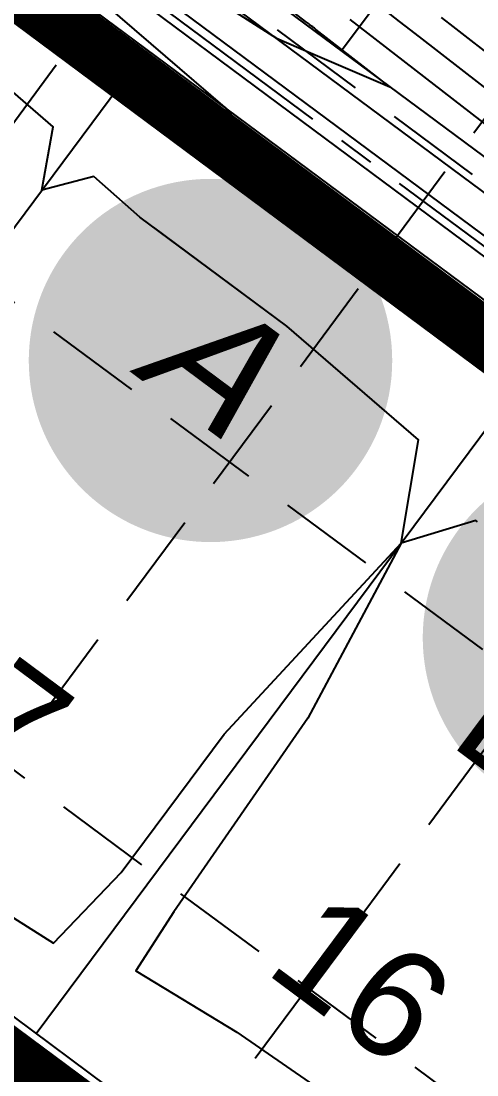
# Model space of a CAD drawing. Header units: feet. Extents: x 2260 to 6199, y 3666 to 7344.
# Drawn here: x 4353.2 to 4416.6, y 6151.8 to 6298.4 of the extents above; entities that cross this region are included whole.
import ezdxf
from ezdxf.enums import TextEntityAlignment as Align

# ---------------------------------------------------------------- set-up
doc = ezdxf.new("R2010")
doc.units = ezdxf.units.FT
doc.header["$LTSCALE"] = 40
doc.header["$MEASUREMENT"] = 0
doc.linetypes.add('CENTER2', pattern=[1.125, 0.75, -0.125, 0.125, -0.125])
doc.linetypes.add('HIDDEN', pattern=[0.375, 0.25, -0.125])
for name, color, linetype in [('ALTURA LOGO', 4, 'CONTINUOUS'), ('BOUNDARY-LINE', 1, 'CONTINUOUS'), ('CL-STORM', 4, 'CENTER2'), ('EOP-PROP', 4, 'CONTINUOUS'), ('EROSION BLANKETS', 84, 'CONTINUOUS'), ('FLOW-ARROWS', 253, 'CONTINUOUS'), ('GRID', 254, 'HIDDEN'), ('LOT-NOS', 4, 'CONTINUOUS'), ('lots-line', 4, 'CONTINUOUS'), ('PC', 43, 'CONTINUOUS'), ('ST-ROW', 2, 'CONTINUOUS'), ('STORM', 3, 'CONTINUOUS')]:
    doc.layers.add(name, color=color, linetype=linetype)
doc.styles.add('altura', font='ARIAL.TTF', dxfattribs={"oblique": 15})
doc.styles.get("Standard").update_dxf_attribs({"font": 'ARIAL.TTF'})

msp = doc.modelspace()

# ---------------------------------------------------------------- hatches: boundary and pattern name
at = {"layer": 'ALTURA LOGO'}
h = msp.add_hatch(color=42, dxfattribs=at)
edge = h.paths.add_edge_path()
edge.add_ellipse((4379.55, 6251.2), major_axis=(15.08, 20.26), ratio=1, start_angle=269.9984, end_angle=449.9984)
edge.add_ellipse((4379.55, 6251.2), major_axis=(15.08, 20.26), ratio=1, start_angle=89.9974, end_angle=269.9974)
h.paths.add_polyline_path([(4355.09, 6256.44), (4391.27, 6229.51), (4404.64, 6247.47), (4368.46, 6274.4)], flags=24)
h = msp.add_hatch(color=42, dxfattribs=at)
edge = h.paths.add_edge_path()
edge.add_ellipse((4434.31, 6212.62), major_axis=(15.08, 20.26), ratio=1, start_angle=269.9984, end_angle=449.9984)
edge.add_ellipse((4434.31, 6212.62), major_axis=(15.08, 20.26), ratio=1, start_angle=89.9974, end_angle=269.9974)
h.paths.add_polyline_path([(4409.85, 6217.86), (4446.03, 6190.93), (4459.4, 6208.89), (4423.22, 6235.82)], flags=24)

# ---------------------------------------------------------------- linework, layer by layer
at = {"layer": 'BOUNDARY-LINE', "color": 7}
msp.add_line((4435.88, 6265.94), (3811.86, 6729.77), dxfattribs=at)
at = {"layer": 'CL-STORM', "color": 7}
msp.add_line((4429.91, 6257.91), (4328.45, 6333.33), dxfattribs=at)
at = {"layer": 'EOP-PROP', "color": 7}
for p, q in [((4433.49, 6262.73), (3817.9, 6720.3)), ((4426.33, 6253.1), (3810.74, 6710.66)), ((4426.33, 6253.1), (4400.15, 6272.56))]:
    msp.add_line(p, q, dxfattribs=at)
at = {"layer": 'EROSION BLANKETS', "const_width": 8}
for points in [[(4602.61, 6185.54), (4594.7, 6185.77), (4581.32, 6188.16), (4548.13, 6193.66), (4524.08, 6198.81), (4500.36, 6207.34), (4479.13, 6216.28), (4450.8, 6231.64), (4430.94, 6244.43), (4165.96, 6441.59), (4022.75, 6547.63), (3801.04, 6712.75), (3796.89, 6714.47), (3794.32, 6715.02), (3793.53, 6715.06)], [(3752.68, 6599.32), (4178.75, 6282.76), (4404.64, 6114.81), (4413.53, 6108.72), (4433.02, 6097.11), (4451.27, 6088.64), (4461.99, 6084.14), (4485.49, 6075.83), (4501.27, 6071.76), (4522.49, 6067.49), (4546.56, 6065.09), (4580.65, 6064.83), (4598.92, 6066.37), (4605.35, 6068.5), (4607.87, 6070.86), (4610.49, 6074.4), (4612.13, 6078.17), (4612.4, 6081.29), (4612.25, 6086.79), (4608.82, 6122.23), (4603.5, 6181.15), (4602.91, 6188.52)]]:
    msp.add_lwpolyline(points, dxfattribs=at)
at = {"layer": 'FLOW-ARROWS', "color": 7}
for points in [[(4365.21, 6285.9, 0, 1.67, 0), (4362.16, 6281.94, 0, 0, 0), (4358.08, 6276.65, 0, 0, 0)], [(4420.87, 6244.52, 0, 1.67, 0), (4417.82, 6240.56, 0, 0, 0), (4413.75, 6235.28, 0, 0, 0)], [(4420.87, 6244.52, 0, 1.67, 0), (4417.82, 6240.56, 0, 0, 0), (4413.75, 6235.28, 0, 0, 0)], [(4383.35, 6193.8, 0, 1.67, 0), (4386.38, 6197.78, 0, 0, 0), (4394.66, 6208.66, 0, 0, 0)], [(4383.35, 6193.8, 0, 1.67, 0), (4386.38, 6197.78, 0, 0, 0), (4394.66, 6208.66, 0, 0, 0)]]:
    msp.add_lwpolyline(points, format="xyseb", dxfattribs=at)
at = {"layer": 'GRID', "linetype": 'HIDDEN', "ltscale": 1.35}
for p, q in [((3363.96, 7056.9), (5966.39, 5127.73)), ((3332.84, 7014.93), (5935.28, 5085.76)), ((3301.73, 6972.95), (5904.16, 5043.78)), ((4526.93, 6520), (3437.75, 5050.7)), ((4568.91, 6488.89), (3479.72, 5019.59)), ((4610.88, 6457.77), (3521.7, 4988.47))]:
    msp.add_line(p, q, dxfattribs=at)
at = {"layer": 'lots-line', "color": 7}
for p, q in [((4423.94, 6249.89), (3799.93, 6713.72)), ((4397.74, 6294.29), (4431.66, 6339.92)), ((4299.68, 6198.97), (4368.28, 6291.26)), ((4423.94, 6249.89), (4394.23, 6271.97)), ((4355.34, 6157.59), (4423.94, 6249.89)), ((4355.34, 6157.59), (4423.94, 6249.89))]:
    msp.add_line(p, q, dxfattribs=at)
at = {"layer": 'PC', "color": 43, "flags": 128}
for points, elevation in [([(4349.21, 6321.18), (4388.73, 6296), (4391.81, 6294.69), (4404.49, 6289.27), (4394.21, 6297.23), (4394.15, 6297.28), (4394.12, 6297.3), (4394.06, 6297.35), (4394.05, 6297.36), (4393.99, 6297.41), (4393.92, 6297.46), (4393.89, 6297.48), (4393.83, 6297.52), (4393.76, 6297.58), (4393.66, 6297.66), (4393.6, 6297.71), (4393.49, 6297.79), (4393.48, 6297.8), (4393.32, 6297.92), (4393.15, 6298.06), (4392.76, 6298.36), (4356.31, 6326.6)], 550), ([(4419.84, 6249.65), (4392.56, 6273.22), (4390.35, 6275.86), (4383.72, 6283.8), (4382.64, 6285.09), (4381.57, 6286.37), (4346.06, 6316.96)], 550), ([(4428.67, 6280.65), (4408.59, 6296.21), (4406.61, 6297.74), (4405.82, 6298.36), (4403.89, 6299.85)], 548), ([(4431.52, 6273.38), (4401.4, 6296.72), (4400.38, 6297.51), (4399.97, 6297.83), (4398.97, 6298.6)], 549), ([(4425.82, 6287.92), (4415.77, 6295.7), (4412.85, 6297.97), (4411.67, 6298.88)], 547), ([(4331.53, 6186.73), (4357.75, 6170.18), (4367.13, 6179.98), (4381.45, 6199.24), (4406.05, 6225.81), (4408.47, 6240.16), (4390.16, 6255.97), (4369.74, 6271.15), (4363.34, 6276.79), (4356.12, 6274.9), (4357.67, 6283.67), (4342.03, 6297.22)], 551), ([(4419.84, 6249.65), (4394.02, 6271.95)], 550), ([(4331.53, 6186.73), (4357.75, 6170.18), (4367.13, 6179.98), (4381.45, 6199.24), (4406.05, 6225.81), (4408.47, 6240.16), (4390.16, 6255.97), (4371.64, 6269.74)], 551), ([(4416.66, 6228.78), (4416.45, 6228.96), (4406.05, 6225.81), (4393.09, 6201.44), (4374.47, 6174.52), (4369.16, 6166.33), (4383.2, 6157.8)], 551), ([(4416.66, 6228.78), (4416.45, 6228.96), (4406.05, 6225.81), (4393.09, 6201.44), (4374.47, 6174.52), (4369.16, 6166.33), (4383.2, 6157.8)], 551), ([(4383.2, 6157.8), (4410.82, 6138.7)], 551), ([(4383.2, 6157.8), (4410.82, 6138.7)], 551)]:
    msp.add_lwpolyline(points, dxfattribs=dict(at, elevation=elevation))
at = {"layer": 'ST-ROW', "color": 7}
for q in [(3731.33, 6621.42), (4224.07, 6255.17)]:
    msp.add_line((4400.66, 6123.91), q, dxfattribs=at)
at = {"layer": 'STORM', "color": 7}
msp.add_line((4329.14, 6334.26), (4430.6, 6258.84), dxfattribs=at)
msp.add_lwpolyline([(4292.1, 6349.13, -0.100426), (4327.76, 6332.4), (4429.22, 6256.98, 0.118101), (4563.37, 6199.62, -0.340163), (4645.19, 6111.09, -0.340163)], format="xyb", dxfattribs=at)

# ---------------------------------------------------------------- texts
at = {"layer": 'ALTURA LOGO', "color": 164, "style": 'altura', "oblique": 15, "width": 1.035276}
msp.add_text('A', height=16.58, rotation=323.3354, dxfattribs=at).set_placement((4374.63, 6244.97), align=Align.CENTER)
at = {"layer": 'LOT-NOS', "color": 7}
for s, p in [('17', (4347.69, 6204.62)), ('16', (4400.64, 6165.35))]:
    msp.add_text(s, height=15, rotation=323.3354, dxfattribs=at).set_placement(p, align=Align.MIDDLE_CENTER)
msp.add_text('BLOCK 19', height=15, rotation=323.3354, dxfattribs=at).set_placement((4412.45, 6197.99))

doc.saveas('drawing.dxf')
